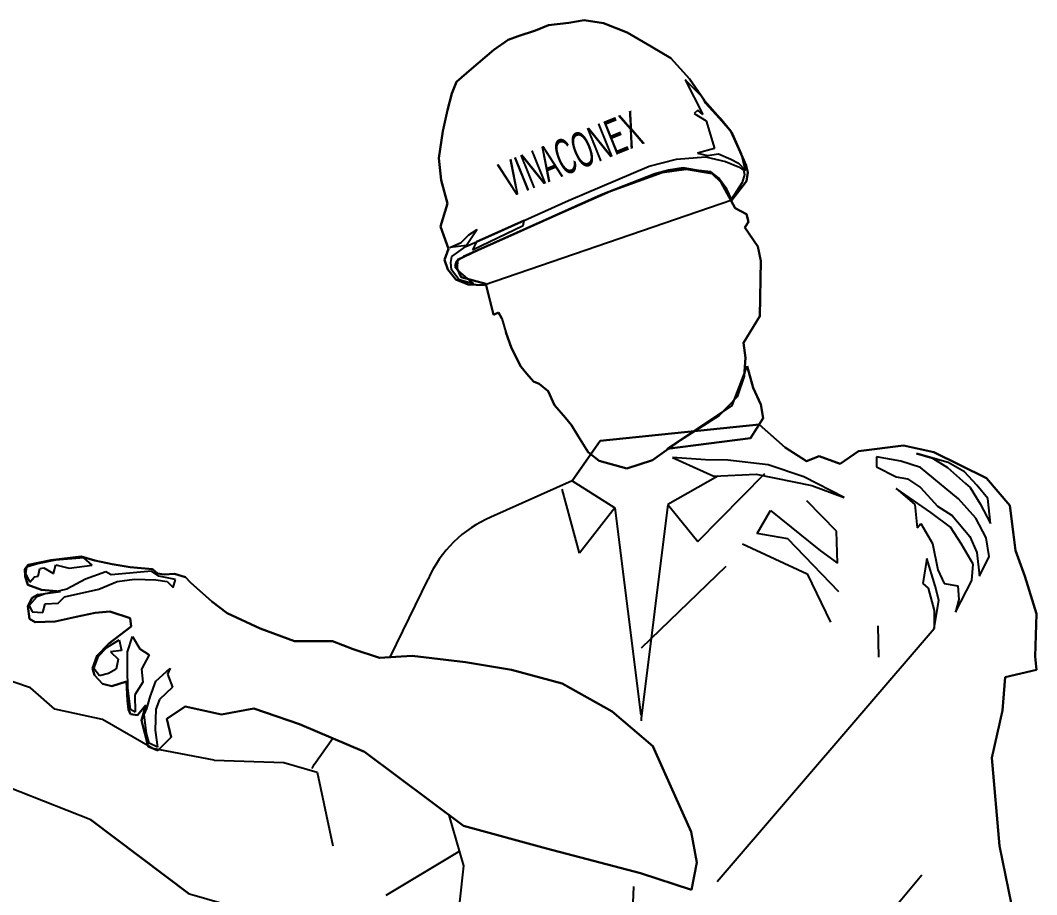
# Model space of a CAD drawing. Header units: millimetres. Extents: x -346728 to 1320345, y -537202 to -385966.
# Drawn here: x 831178 to 834687, y -495144 to -492125 of the extents above; entities that cross this region are included whole.
import ezdxf

# ---------------------------------------------------------------- set-up
doc = ezdxf.new("R2010")
doc.units = ezdxf.units.MM
doc.header["$LTSCALE"] = 100
doc.layers.add('manh', color=4, linetype='Continuous')
doc.styles.add('HAI', font='VHARIAL.TTF', dxfattribs={"width": 0.7, "height": 500})

msp = doc.modelspace()

# ---------------------------------------------------------------- linework, layer by layer
at = {"layer": 'manh', "color": 33}
for p, q in [((832956.9, -492160.1, -881.1), (833001.4, -492141.9, -881.1)), ((832956.9, -492160.1, -881.1), (833001.4, -492141.9, -881.1)), ((833001.4, -492141.9, -881.1), (832956.9, -492160.1, -881.1)), ((833001.4, -492141.9, -881.1), (833072.2, -492133.6, -881.1)), ((833001.4, -492141.9, -881.1), (833072.2, -492133.6, -881.1)), ((833072.2, -492133.6, -881.1), (833001.4, -492141.9, -881.1)), ((833072.2, -492133.6, -881.1), (833124.5, -492124.7, -881.1)), ((833072.2, -492133.6, -881.1), (833124.5, -492124.7, -881.1)), ((833124.5, -492124.7, -881.1), (833072.2, -492133.6, -881.1)), ((833124.5, -492124.7, -881.1), (833190.9, -492134.8, -881.1)), ((833124.5, -492124.7, -881.1), (833190.9, -492134.8, -881.1)), ((833190.9, -492134.8, -881.1), (833124.5, -492124.7, -881.1)), ((833190.9, -492134.8, -881.1), (833272.6, -492167.1, -881.1)), ((833190.9, -492134.8, -881.1), (833272.6, -492167.1, -881.1)), ((833272.6, -492167.1, -881.1), (833190.9, -492134.8, -881.1)), ((832862.1, -492191.8, -881.1), (832896.7, -492179.8, -881.1)), ((832862.1, -492191.8, -881.1), (832896.7, -492179.8, -881.1)), ((832896.7, -492179.8, -881.1), (832862.1, -492191.8, -881.1)), ((832896.7, -492179.8, -881.1), (832956.9, -492160.1, -881.1)), ((832896.7, -492179.8, -881.1), (832956.9, -492160.1, -881.1)), ((832956.9, -492160.1, -881.1), (832896.7, -492179.8, -881.1)), ((833272.6, -492167.1, -881.1), (833356, -492215, -881.1)), ((833272.6, -492167.1, -881.1), (833356, -492215, -881.1)), ((833356, -492215, -881.1), (833272.6, -492167.1, -881.1)), ((832812.4, -492226.8, -881.1), (832862.1, -492191.8, -881.1)), ((832812.4, -492226.8, -881.1), (832862.1, -492191.8, -881.1)), ((832862.1, -492191.8, -881.1), (832812.4, -492226.8, -881.1)), ((833356, -492215, -881.1), (833423.3, -492255.6, -881.1)), ((833356, -492215, -881.1), (833423.3, -492255.6, -881.1)), ((833423.3, -492255.6, -881.1), (833356, -492215, -881.1)), ((832736.3, -492292, -881.1), (832812.4, -492226.8, -881.1)), ((832736.3, -492292, -881.1), (832812.4, -492226.8, -881.1)), ((832812.4, -492226.8, -881.1), (832736.3, -492292, -881.1)), ((833423.3, -492255.6, -881.1), (833487.9, -492326.5, -881.1)), ((833423.3, -492255.6, -881.1), (833487.9, -492326.5, -881.1)), ((833487.9, -492326.5, -881.1), (833423.3, -492255.6, -881.1)), ((832684, -492337.3, -881.1), (832736.3, -492292, -881.1)), ((832684, -492337.3, -881.1), (832736.3, -492292, -881.1)), ((832736.3, -492292, -881.1), (832684, -492337.3, -881.1)), ((832667.5, -492377.4, -881.1), (832684, -492337.3, -881.1)), ((832667.5, -492377.4, -881.1), (832684, -492337.3, -881.1)), ((832684, -492337.3, -881.1), (832667.5, -492377.4, -881.1)), ((833472.9, -492329.6, -881.1), (833534, -492449.4, -881.1)), ((833532.8, -492389.9, -881.1), (833472.9, -492329.6, -881.1)), ((833487.9, -492326.5, -881.1), (833539.7, -492401.3, -881.1)), ((833487.9, -492326.5, -881.1), (833539.7, -492401.3, -881.1)), ((833539.7, -492401.3, -881.1), (833487.9, -492326.5, -881.1)), ((832653.3, -492434.7, -881.1), (832667.5, -492377.4, -881.1)), ((832653.3, -492434.7, -881.1), (832667.5, -492377.4, -881.1)), ((832667.5, -492377.4, -881.1), (832653.3, -492434.7, -881.1)), ((833543.8, -492410.4, -881.1), (833532.8, -492389.9, -881.1)), ((833539.7, -492401.3, -881.1), (833594.3, -492462.2, -881.1)), ((833539.7, -492401.3, -881.1), (833594.3, -492462.2, -881.1)), ((833594.3, -492462.2, -881.1), (833539.7, -492401.3, -881.1)), ((833591.4, -492463.6, -881.1), (833543.8, -492410.4, -881.1)), ((832637, -492507.5, -881.1), (832653.3, -492434.7, -881.1)), ((832637, -492507.5, -881.1), (832653.3, -492434.7, -881.1)), ((832653.3, -492434.7, -881.1), (832637, -492507.5, -881.1)), ((833516.8, -492435.3, -881.1), (833503.8, -492446.6, -881.1)), ((833503.8, -492446.6, -881.1), (833545.8, -492471.3, -881.1)), ((833534, -492449.4, -881.1), (833516.8, -492435.3, -881.1)), ((833594.3, -492462.2, -881.1), (833631, -492507.4, -881.1)), ((833594.3, -492462.2, -881.1), (833631, -492507.4, -881.1)), ((833631, -492507.4, -881.1), (833594.3, -492462.2, -881.1)), ((833545.8, -492471.3, -881.1), (833574.4, -492567.5, -881.1)), ((833636.7, -492515.9, -881.1), (833591.4, -492463.6, -881.1)), ((832622.7, -492601.1, -881.1), (832637, -492507.5, -881.1)), ((832622.7, -492601.1, -881.1), (832637, -492507.5, -881.1)), ((832637, -492507.5, -881.1), (832622.7, -492601.1, -881.1)), ((833631, -492507.4, -881.1), (833658.3, -492567.9, -881.1)), ((833631, -492507.4, -881.1), (833658.3, -492567.9, -881.1)), ((833658.3, -492567.9, -881.1), (833631, -492507.4, -881.1)), ((833668, -492585.4, -881.1), (833636.7, -492515.9, -881.1)), ((833574.4, -492567.5, -881.1), (833516, -492582.9, -881.1)), ((832631.4, -492677.1, -881.1), (832622.7, -492601.1, -881.1)), ((832631.4, -492677.1, -881.1), (832622.7, -492601.1, -881.1)), ((832622.7, -492601.1, -881.1), (832631.4, -492677.1, -881.1)), ((833443.8, -492604.4, -881.1), (833543.6, -492595.9, -881.1)), ((833516, -492582.9, -881.1), (833550.5, -492590.9, -881.1)), ((833543.6, -492595.9, -881.1), (833612.6, -492612.1, -881.1)), ((833550.5, -492590.9, -881.1), (833587.9, -492585.1, -881.1)), ((833587.9, -492585.1, -881.1), (833630.8, -492603.9, -881.1)), ((833658.3, -492567.9, -881.1), (833684.1, -492625.4, -881.1)), ((833658.3, -492567.9, -881.1), (833684.1, -492625.4, -881.1)), ((833684.1, -492625.4, -881.1), (833658.3, -492567.9, -881.1)), ((833681.2, -492643, -881.1), (833668, -492585.4, -881.1)), ((833070, -492747.1, -881.1), (833349.3, -492628.7, -881.1)), ((833349.3, -492628.7, -881.1), (833443.8, -492604.4, -881.1)), ((833466.3, -492634.2, -881.1), (833415.6, -492642.5, -881.1)), ((833519.4, -492643.1, -881.1), (833466.3, -492634.2, -881.1)), ((833612.6, -492612.1, -881.1), (833657.2, -492630.2, -881.1)), ((833630.8, -492603.9, -881.1), (833657, -492617.6, -881.1)), ((833657, -492617.6, -881.1), (833681.2, -492643, -881.1)), ((833657.2, -492630.2, -881.1), (833675.2, -492642.1, -881.1)), ((833684.1, -492625.4, -881.1), (833689.8, -492650.1, -881.1)), ((833684.1, -492625.4, -881.1), (833689.8, -492650.1, -881.1)), ((833689.8, -492650.1, -881.1), (833684.1, -492625.4, -881.1)), ((833368.3, -492654.7, -881.1), (833182.9, -492727.2, -881.1)), ((833393.7, -492650.6, -881.1), (833215.3, -492714.5, -881.1)), ((833393.7, -492650.6, -881.1), (833215.3, -492714.5, -881.1)), ((833215.3, -492714.5, -881.1), (833393.7, -492650.6, -881.1)), ((833415.6, -492642.5, -881.1), (833368.3, -492654.7, -881.1)), ((833477.3, -492638.4, -881.1), (833393.7, -492650.6, -881.1)), ((833477.3, -492638.4, -881.1), (833393.7, -492650.6, -881.1)), ((833393.7, -492650.6, -881.1), (833477.3, -492638.4, -881.1)), ((833565.8, -492653.2, -881.1), (833477.3, -492638.4, -881.1)), ((833565.8, -492653.2, -881.1), (833477.3, -492638.4, -881.1)), ((833477.3, -492638.4, -881.1), (833565.8, -492653.2, -881.1)), ((833561.5, -492647.8, -881.1), (833519.4, -492643.1, -881.1)), ((833588.8, -492668.2, -881.1), (833561.5, -492647.8, -881.1)), ((833597.9, -492684.1, -881.1), (833565.8, -492653.2, -881.1)), ((833597.9, -492684.1, -881.1), (833565.8, -492653.2, -881.1)), ((833565.8, -492653.2, -881.1), (833597.9, -492684.1, -881.1)), ((833617.6, -492707.9, -881.1), (833588.8, -492668.2, -881.1)), ((833678.4, -492657, -881.1), (833670.5, -492684.2, -881.1)), ((833675.2, -492642.1, -881.1), (833678.4, -492657, -881.1)), ((833689.8, -492650.1, -881.1), (833684.9, -492679.6, -881.1)), ((833689.8, -492650.1, -881.1), (833684.9, -492679.6, -881.1)), ((833684.9, -492679.6, -881.1), (833689.8, -492650.1, -881.1)), ((832652.7, -492756.6, -881.1), (832631.4, -492677.1, -881.1)), ((832652.7, -492756.6, -881.1), (832631.4, -492677.1, -881.1)), ((832631.4, -492677.1, -881.1), (832652.7, -492756.6, -881.1)), ((833645.3, -492773.7, -881.1), (833597.9, -492684.1, -881.1)), ((833645.3, -492773.7, -881.1), (833597.9, -492684.1, -881.1)), ((833597.9, -492684.1, -881.1), (833645.3, -492773.7, -881.1)), ((833633.3, -492742.7, -881.1), (833617.6, -492707.9, -881.1)), ((833670.5, -492684.2, -881.1), (833633.3, -492742.7, -881.1)), ((833684.9, -492679.6, -881.1), (833634.7, -492745.8, -881.1)), ((833684.9, -492679.6, -881.1), (833634.7, -492745.8, -881.1)), ((833634.7, -492745.8, -881.1), (833684.9, -492679.6, -881.1)), ((833182.9, -492727.2, -881.1), (832777.8, -492909.4, -881.1)), ((833215.3, -492714.5, -881.1), (833040.8, -492791.2, -881.1)), ((833215.3, -492714.5, -881.1), (833040.8, -492791.2, -881.1)), ((833040.8, -492791.2, -881.1), (833215.3, -492714.5, -881.1)), ((832628.7, -492836.5, -881.1), (832652.7, -492756.6, -881.1)), ((832628.7, -492836.5, -881.1), (832652.7, -492756.6, -881.1)), ((832652.7, -492756.6, -881.1), (832628.7, -492836.5, -881.1)), ((833634.7, -492745.8, -881.1), (832779.8, -493039.3, -881.1)), ((832802.5, -492867.4, -881.1), (833070, -492747.1, -881.1)), ((833685.3, -492793.9, -881.1), (833645.3, -492773.7, -881.1)), ((833685.3, -492793.9, -881.1), (833645.3, -492773.7, -881.1)), ((833645.3, -492773.7, -881.1), (833685.3, -492793.9, -881.1)), ((833040.8, -492791.2, -881.1), (832860.9, -492872.1, -881.1)), ((833040.8, -492791.2, -881.1), (832860.9, -492872.1, -881.1)), ((832860.9, -492872.1, -881.1), (833040.8, -492791.2, -881.1)), ((833691.7, -492820.1, -881.1), (833685.3, -492793.9, -881.1)), ((833691.7, -492820.1, -881.1), (833685.3, -492793.9, -881.1)), ((833685.3, -492793.9, -881.1), (833691.7, -492820.1, -881.1)), ((832655.9, -492913.3, -881.1), (832628.7, -492836.5, -881.1)), ((832655.9, -492913.3, -881.1), (832628.7, -492836.5, -881.1)), ((832628.7, -492836.5, -881.1), (832655.9, -492913.3, -881.1)), ((832755.1, -492846.9, -881.1), (832718, -492901.8, -881.1)), ((832726.9, -492865, -881.1), (832755.1, -492846.9, -881.1)), ((832739.6, -492917.5, -881.1), (832914.4, -492833.4, -881.1)), ((832917.4, -492815.8, -881.1), (832752.6, -492889.9, -881.1)), ((832914.4, -492833.4, -881.1), (832917.4, -492815.8, -881.1)), ((833679, -492840.3, -881.1), (833691.7, -492820.1, -881.1)), ((833679, -492840.3, -881.1), (833691.7, -492820.1, -881.1)), ((833691.7, -492820.1, -881.1), (833679, -492840.3, -881.1)), ((833724.6, -492905.3, -881.1), (833679, -492840.3, -881.1)), ((833724.6, -492905.3, -881.1), (833679, -492840.3, -881.1)), ((833679, -492840.3, -881.1), (833724.6, -492905.3, -881.1)), ((832700.6, -492891.4, -881.1), (832726.9, -492865, -881.1)), ((832716.3, -492906.2, -881.1), (832802.5, -492867.4, -881.1)), ((832860.9, -492872.1, -881.1), (832758.1, -492918.3, -881.1)), ((832860.9, -492872.1, -881.1), (832758.1, -492918.3, -881.1)), ((832758.1, -492918.3, -881.1), (832860.9, -492872.1, -881.1)), ((832642.4, -492952.1, -881.1), (832655.9, -492913.3, -881.1)), ((832642.4, -492952.1, -881.1), (832655.9, -492913.3, -881.1)), ((832655.9, -492913.3, -881.1), (832642.4, -492952.1, -881.1)), ((832661.3, -492909.1, -881.1), (832700.6, -492891.4, -881.1)), ((832718, -492901.8, -881.1), (832661.3, -492909.1, -881.1)), ((832668.1, -492940.5, -881.1), (832716.3, -492906.2, -881.1)), ((832758.1, -492918.3, -881.1), (832687.7, -492951.7, -881.1)), ((832758.1, -492918.3, -881.1), (832687.7, -492951.7, -881.1)), ((832687.7, -492951.7, -881.1), (832758.1, -492918.3, -881.1)), ((832777.8, -492909.4, -881.1), (832708.2, -492940.7, -881.1)), ((832752.6, -492889.9, -881.1), (832739.6, -492917.5, -881.1)), ((833734.4, -492955.3, -881.1), (833724.6, -492905.3, -881.1)), ((833734.4, -492955.3, -881.1), (833724.6, -492905.3, -881.1)), ((833724.6, -492905.3, -881.1), (833734.4, -492955.3, -881.1)), ((832653.7, -492985.2, -881.1), (832642.4, -492952.1, -881.1)), ((832653.7, -492985.2, -881.1), (832642.4, -492952.1, -881.1)), ((832642.4, -492952.1, -881.1), (832653.7, -492985.2, -881.1)), ((832664.4, -492960.4, -881.1), (832668.1, -492940.5, -881.1)), ((832708.2, -492940.7, -881.1), (832683.1, -492957.5, -881.1)), ((832687.7, -492951.7, -881.1), (832686.5, -492981.4, -881.1)), ((832687.7, -492951.7, -881.1), (832686.5, -492981.4, -881.1)), ((832686.5, -492981.4, -881.1), (832687.7, -492951.7, -881.1)), ((832682, -493019.8, -881.1), (832653.7, -492985.2, -881.1)), ((832682, -493019.8, -881.1), (832653.7, -492985.2, -881.1)), ((832653.7, -492985.2, -881.1), (832682, -493019.8, -881.1)), ((832667, -492986.5, -881.1), (832664.4, -492960.4, -881.1)), ((832693.1, -493020.2, -881.1), (832667, -492986.5, -881.1)), ((832683.1, -492957.5, -881.1), (832677.9, -492974.3, -881.1)), ((832677.9, -492974.3, -881.1), (832690.6, -492990.4, -881.1)), ((832686.5, -492981.4, -881.1), (832700.1, -493011.6, -881.1)), ((832686.5, -492981.4, -881.1), (832700.1, -493011.6, -881.1)), ((832700.1, -493011.6, -881.1), (832686.5, -492981.4, -881.1)), ((833731, -493145.9, -881.1), (833734.4, -492955.3, -881.1)), ((833731, -493145.9, -881.1), (833734.4, -492955.3, -881.1)), ((833734.4, -492955.3, -881.1), (833731, -493145.9, -881.1)), ((832724.3, -493037.1, -881.1), (832682, -493019.8, -881.1)), ((832724.3, -493037.1, -881.1), (832682, -493019.8, -881.1)), ((832682, -493019.8, -881.1), (832724.3, -493037.1, -881.1)), ((832690.6, -492990.4, -881.1), (832742.9, -493034.1, -881.1)), ((832742.9, -493034.1, -881.1), (832693.1, -493020.2, -881.1)), ((832700.1, -493011.6, -881.1), (832785.2, -493035.1, -881.1)), ((832700.1, -493011.6, -881.1), (832785.2, -493035.1, -881.1)), ((832785.2, -493035.1, -881.1), (832700.1, -493011.6, -881.1)), ((832779.8, -493039.3, -881.1), (832724.3, -493037.1, -881.1)), ((832779.8, -493039.3, -881.1), (832724.3, -493037.1, -881.1)), ((832724.3, -493037.1, -881.1), (832779.8, -493039.3, -881.1)), ((832785.2, -493035.1, -881.1), (832811.3, -493141.5, -881.1)), ((832785.2, -493035.1, -881.1), (832811.3, -493141.5, -881.1)), ((832811.3, -493141.5, -881.1), (832785.2, -493035.1, -881.1)), ((832811.3, -493141.5, -881.1), (832829.4, -493133.3, -881.1)), ((832811.3, -493141.5, -881.1), (832829.4, -493133.3, -881.1)), ((832829.4, -493133.3, -881.1), (832811.3, -493141.5, -881.1)), ((832829.4, -493133.3, -881.1), (832840.4, -493153.8, -881.1)), ((832829.4, -493133.3, -881.1), (832840.4, -493153.8, -881.1)), ((832840.4, -493153.8, -881.1), (832829.4, -493133.3, -881.1)), ((832840.4, -493153.8, -881.1), (832854.8, -493201.9, -881.1)), ((833674.5, -493238.5, -881.1), (833731, -493145.9, -881.1)), ((833674.5, -493238.5, -881.1), (833731, -493145.9, -881.1)), ((833731, -493145.9, -881.1), (833674.5, -493238.5, -881.1)), ((832854.8, -493201.9, -881.1), (832874, -493256.9, -881.1)), ((832854.8, -493201.9, -881.1), (832874, -493256.9, -881.1)), ((832874, -493256.9, -881.1), (832854.8, -493201.9, -881.1)), ((832874, -493256.9, -881.1), (832906.3, -493320.5, -881.1)), ((832874, -493256.9, -881.1), (832906.3, -493320.5, -881.1)), ((832906.3, -493320.5, -881.1), (832874, -493256.9, -881.1)), ((833681.3, -493290, -881.1), (833674.5, -493238.5, -881.1)), ((833681.3, -493290, -881.1), (833674.5, -493238.5, -881.1)), ((833674.5, -493238.5, -881.1), (833681.3, -493290, -881.1)), ((833677.2, -493353.6, -881.1), (833681.3, -493290, -881.1)), ((833677.2, -493353.6, -881.1), (833681.3, -493290, -881.1)), ((833681.3, -493290, -881.1), (833677.2, -493353.6, -881.1)), ((832906.3, -493320.5, -881.1), (832926.7, -493345.8, -881.1)), ((832906.3, -493320.5, -881.1), (832926.7, -493345.8, -881.1)), ((832926.7, -493345.8, -881.1), (832906.3, -493320.5, -881.1)), ((833635.2, -493454.2, -881.1), (833686.8, -493318.4, -881.1)), ((833686.8, -493318.4, -881.1), (833708.2, -493394.2, -881.1)), ((833686.8, -493318.4, -881.1), (833708.2, -493394.2, -881.1)), ((833708.2, -493394.2, -881.1), (833686.8, -493318.4, -881.1)), ((832926.7, -493345.8, -881.1), (832949.4, -493371.9, -881.1)), ((832926.7, -493345.8, -881.1), (832949.4, -493371.9, -881.1)), ((832949.4, -493371.9, -881.1), (832926.7, -493345.8, -881.1)), ((832949.4, -493371.9, -881.1), (832969.1, -493379.5, -881.1)), ((832949.4, -493371.9, -881.1), (832969.1, -493379.5, -881.1)), ((832969.1, -493379.5, -881.1), (832949.4, -493371.9, -881.1)), ((833652.8, -493424.6, -881.1), (833677.2, -493353.6, -881.1)), ((833652.8, -493424.6, -881.1), (833677.2, -493353.6, -881.1)), ((833677.2, -493353.6, -881.1), (833652.8, -493424.6, -881.1)), ((832969.1, -493379.5, -881.1), (833000.7, -493405.2, -881.1)), ((832969.1, -493379.5, -881.1), (833000.7, -493405.2, -881.1)), ((833000.7, -493405.2, -881.1), (832969.1, -493379.5, -881.1)), ((833000.7, -493405.2, -881.1), (833022.5, -493453.6, -881.1)), ((833000.7, -493405.2, -881.1), (833022.5, -493453.6, -881.1)), ((833022.5, -493453.6, -881.1), (833000.7, -493405.2, -881.1)), ((833708.2, -493394.2, -881.1), (833734.1, -493451.6, -881.1)), ((833708.2, -493394.2, -881.1), (833734.1, -493451.6, -881.1)), ((833734.1, -493451.6, -881.1), (833708.2, -493394.2, -881.1)), ((833590.8, -493488.8, -881.1), (833652.8, -493424.6, -881.1)), ((833590.8, -493488.8, -881.1), (833652.8, -493424.6, -881.1)), ((833652.8, -493424.6, -881.1), (833590.8, -493488.8, -881.1)), ((833022.5, -493453.6, -881.1), (833060.1, -493496.7, -881.1)), ((833022.5, -493453.6, -881.1), (833060.1, -493496.7, -881.1)), ((833060.1, -493496.7, -881.1), (833022.5, -493453.6, -881.1)), ((833411.7, -493603.9, -881.1), (833635.2, -493454.2, -881.1)), ((833411.7, -493603.9, -881.1), (833635.2, -493454.2, -881.1)), ((833635.2, -493454.2, -881.1), (833411.7, -493603.9, -881.1)), ((833734.1, -493451.6, -881.1), (833742.5, -493498.7, -881.1)), ((833734.1, -493451.6, -881.1), (833742.5, -493498.7, -881.1)), ((833742.5, -493498.7, -881.1), (833734.1, -493451.6, -881.1)), ((833060.1, -493496.7, -881.1), (833080.5, -493522, -881.1)), ((833060.1, -493496.7, -881.1), (833080.5, -493522, -881.1)), ((833080.5, -493522, -881.1), (833060.1, -493496.7, -881.1)), ((833456.8, -493574.6, -881.1), (833590.8, -493488.8, -881.1)), ((833456.8, -493574.6, -881.1), (833590.8, -493488.8, -881.1)), ((833590.8, -493488.8, -881.1), (833456.8, -493574.6, -881.1)), ((833742.5, -493498.7, -881.1), (833698.9, -493567.4, -881.1)), ((833742.5, -493498.7, -881.1), (833698.9, -493567.4, -881.1)), ((833698.9, -493567.4, -881.1), (833742.5, -493498.7, -881.1)), ((833080.5, -493522, -881.1), (833103.4, -493560.8, -881.1)), ((833080.5, -493522, -881.1), (833103.4, -493560.8, -881.1)), ((833103.4, -493560.8, -881.1), (833080.5, -493522, -881.1)), ((833179.7, -493577, -881.1), (833728.8, -493520.1, -881.1)), ((833728.8, -493520.1, -881.1), (833179.7, -493577, -881.1)), ((833179.7, -493577, -881.1), (833728.8, -493520.1, -881.1)), ((833728.8, -493520.1, -881.1), (833818.9, -493599.1, -881.1)), ((833818.9, -493599.1, -881.1), (833728.8, -493520.1, -881.1)), ((833728.8, -493520.1, -881.1), (833818.9, -493599.1, -881.1)), ((833083.3, -493714.4, -881.1), (833179.7, -493577, -881.1)), ((833179.7, -493577, -881.1), (833083.3, -493714.4, -881.1)), ((833083.3, -493714.4, -881.1), (833179.7, -493577, -881.1)), ((833103.4, -493560.8, -881.1), (833139, -493615.7, -881.1)), ((833103.4, -493560.8, -881.1), (833139, -493615.7, -881.1)), ((833139, -493615.7, -881.1), (833103.4, -493560.8, -881.1)), ((833360.4, -493643.3, -881.1), (833456.8, -493574.6, -881.1)), ((833360.4, -493643.3, -881.1), (833456.8, -493574.6, -881.1)), ((833456.8, -493574.6, -881.1), (833360.4, -493643.3, -881.1)), ((833698.9, -493567.4, -881.1), (833411.7, -493603.9, -881.1)), ((833698.9, -493567.4, -881.1), (833411.7, -493603.9, -881.1)), ((833411.7, -493603.9, -881.1), (833698.9, -493567.4, -881.1)), ((833139, -493615.7, -881.1), (833176.3, -493646.1, -881.1)), ((833139, -493615.7, -881.1), (833176.3, -493646.1, -881.1)), ((833176.3, -493646.1, -881.1), (833139, -493615.7, -881.1)), ((833818.9, -493599.1, -881.1), (833891.7, -493646.8, -881.1)), ((833891.7, -493646.8, -881.1), (833818.9, -493599.1, -881.1)), ((833818.9, -493599.1, -881.1), (833891.7, -493646.8, -881.1)), ((834008, -493655.7, -881.1), (834071.2, -493612.7, -881.1)), ((834071.2, -493612.7, -881.1), (834008, -493655.7, -881.1)), ((834008, -493655.7, -881.1), (834071.2, -493612.7, -881.1)), ((834071.2, -493612.7, -881.1), (834227.4, -493593.2, -881.1)), ((834227.4, -493593.2, -881.1), (834071.2, -493612.7, -881.1)), ((834071.2, -493612.7, -881.1), (834227.4, -493593.2, -881.1)), ((834227.4, -493593.2, -881.1), (834332, -493615.2, -881.1)), ((834332, -493615.2, -881.1), (834227.4, -493593.2, -881.1)), ((834227.4, -493593.2, -881.1), (834332, -493615.2, -881.1)), ((834332, -493615.2, -881.1), (834513.7, -493706.1, -881.1)), ((834513.7, -493706.1, -881.1), (834332, -493615.2, -881.1)), ((834332, -493615.2, -881.1), (834513.7, -493706.1, -881.1)), ((833176.3, -493646.1, -881.1), (833271.7, -493672.3, -881.1)), ((833176.3, -493646.1, -881.1), (833271.7, -493672.3, -881.1)), ((833271.7, -493672.3, -881.1), (833176.3, -493646.1, -881.1)), ((833271.7, -493672.3, -881.1), (833360.4, -493643.3, -881.1)), ((833271.7, -493672.3, -881.1), (833360.4, -493643.3, -881.1)), ((833360.4, -493643.3, -881.1), (833271.7, -493672.3, -881.1)), ((833429.1, -493634.4, -881.1), (833572.4, -493698.4, -881.1)), ((833543.6, -493641.9, -881.1), (833429.1, -493634.4, -881.1)), ((833620.7, -493643.9, -881.1), (833543.6, -493641.9, -881.1)), ((833759.7, -493660, -881.1), (833620.7, -493643.9, -881.1)), ((833891.7, -493646.8, -881.1), (833936.3, -493629.6, -881.1)), ((833936.3, -493629.6, -881.1), (833891.7, -493646.8, -881.1)), ((833891.7, -493646.8, -881.1), (833936.3, -493629.6, -881.1)), ((833936.3, -493629.6, -881.1), (834008, -493655.7, -881.1)), ((834008, -493655.7, -881.1), (833936.3, -493629.6, -881.1)), ((833936.3, -493629.6, -881.1), (834008, -493655.7, -881.1)), ((834134.1, -493632.4, -881.1), (834133.4, -493665.9, -881.1)), ((834217.4, -493646.6, -881.1), (834134.1, -493632.4, -881.1)), ((834286, -493668.3, -881.1), (834217.4, -493646.6, -881.1)), ((834272.3, -493620.6, -881.1), (834326.7, -493636.6, -881.1)), ((834381.4, -493651, -881.1), (834272.3, -493620.6, -881.1)), ((834326.7, -493636.6, -881.1), (834378.3, -493668.9, -881.1)), ((834438, -493684.2, -881.1), (834381.4, -493651, -881.1)), ((833516.7, -493924.5, -881.1), (833748, -493689.3, -881.1)), ((833883.4, -493701.3, -881.1), (833759.7, -493660, -881.1)), ((834133.4, -493665.9, -881.1), (834201.4, -493701, -881.1)), ((834331.7, -493706.4, -881.1), (834286, -493668.3, -881.1)), ((834378.3, -493668.9, -881.1), (834441.4, -493723.4, -881.1)), ((834480.6, -493730.1, -881.1), (834438, -493684.2, -881.1)), ((833083.3, -493714.4, -881.1), (832803, -493839.8, -881.1)), ((833083.3, -493714.4, -881.1), (833230.6, -493808.2, -881.1)), ((833586.2, -493698.7, -881.1), (833413.8, -493796.2, -881.1)), ((833572.4, -493698.4, -881.1), (833718.6, -493691.8, -881.1)), ((833718.6, -493691.8, -881.1), (833910.6, -493731.3, -881.1)), ((834022.6, -493772.4, -881.1), (833883.4, -493701.3, -881.1)), ((834201.4, -493701, -881.1), (834240.6, -493707.7, -881.1)), ((834240.6, -493707.7, -881.1), (834286, -493737.3, -881.1)), ((834417.2, -493776.5, -881.1), (834331.7, -493706.4, -881.1)), ((834441.4, -493723.4, -881.1), (834457.4, -493737.9, -881.1)), ((834513.7, -493706.1, -881.1), (834593.9, -493799.6, -881.1)), ((834593.9, -493799.6, -881.1), (834513.7, -493706.1, -881.1)), ((834513.7, -493706.1, -881.1), (834593.9, -493799.6, -881.1)), ((833109, -493964.6, -881.1), (833048.9, -493744.1, -881.1)), ((833910.6, -493731.3, -881.1), (834022.6, -493772.4, -881.1)), ((834201.3, -493741.3, -881.1), (834265.9, -493796.1, -881.1)), ((834321.7, -493824.1, -881.1), (834201.3, -493741.3, -881.1)), ((834286, -493737.3, -881.1), (834343.9, -493802.6, -881.1)), ((834457.4, -493737.9, -881.1), (834491.5, -493794.1, -881.1)), ((834518.3, -493775.2, -881.1), (834480.6, -493730.1, -881.1)), ((833996, -493889.1, -881.1), (833893.6, -493784.2, -881.1)), ((834476.4, -493843.7, -881.1), (834417.2, -493776.5, -881.1)), ((834491.5, -493794.1, -881.1), (834527, -493862.4, -881.1)), ((834527, -493862.4, -881.1), (834518.3, -493775.2, -881.1)), ((833230.6, -493808.2, -881.1), (833109, -493964.6, -881.1)), ((833230.6, -493808.2, -881.1), (833320.1, -494524.4, -881.1)), ((833413.8, -493796.2, -881.1), (833321.5, -494535.1, -881.1)), ((833413.8, -493796.2, -881.1), (833516.7, -493924.5, -881.1)), ((833721.3, -493896.9, -881.1), (833767.7, -493817.4, -881.1)), ((833767.7, -493817.4, -881.1), (833940.8, -493956.2, -881.1)), ((834265.9, -493796.1, -881.1), (834274.1, -493876.5, -881.1)), ((834388.8, -493874.2, -881.1), (834321.7, -493824.1, -881.1)), ((834343.9, -493802.6, -881.1), (834395.5, -493834.9, -881.1)), ((834593.9, -493799.6, -881.1), (834606.4, -493899.9, -881.1)), ((834606.4, -493899.9, -881.1), (834593.9, -493799.6, -881.1)), ((834593.9, -493799.6, -881.1), (834606.4, -493899.9, -881.1)), ((834274.1, -493876.5, -881.1), (834286.7, -493861.8, -881.1)), ((834286.7, -493861.8, -881.1), (834327, -493930.9, -881.1)), ((834395.5, -493834.9, -881.1), (834455.4, -493907.4, -881.1)), ((834511.8, -493911.9, -881.1), (834476.4, -493843.7, -881.1)), ((833827.6, -493915, -881.1), (833721.3, -493896.9, -881.1)), ((833999.1, -493998.9, -881.1), (833996, -493889.1, -881.1)), ((834427.5, -493932.9, -881.1), (834388.8, -493874.2, -881.1)), ((834606.4, -493899.9, -881.1), (834613.4, -493955.8, -881.1)), ((834613.4, -493955.8, -881.1), (834606.4, -493899.9, -881.1)), ((834606.4, -493899.9, -881.1), (834613.4, -493955.8, -881.1)), ((833671.6, -493932.2, -881.1), (833894.5, -494035.7, -881.1)), ((834004.1, -494098.1, -881.1), (833827.6, -493915, -881.1)), ((834327, -493930.9, -881.1), (834345.2, -494021.5, -881.1)), ((834467.9, -494002, -881.1), (834427.5, -493932.9, -881.1)), ((834455.4, -493907.4, -881.1), (834479.7, -493962, -881.1)), ((834522.7, -493976, -881.1), (834511.8, -493911.9, -881.1)), ((833940.8, -493956.2, -881.1), (833999.1, -493998.9, -881.1)), ((834479.7, -493962, -881.1), (834489.3, -494044.3, -881.1)), ((834613.4, -493955.8, -881.1), (834646.2, -494043.6, -881.1)), ((834646.2, -494043.6, -881.1), (834613.4, -493955.8, -881.1)), ((834613.4, -493955.8, -881.1), (834646.2, -494043.6, -881.1)), ((831193.8, -494020, -881.1), (831205.3, -494005.2, -881.1)), ((831205.3, -494005.2, -881.1), (831193.8, -494020, -881.1)), ((831193.8, -494020, -881.1), (831205.3, -494005.2, -881.1)), ((831238.1, -494001.1, -881.1), (831199.5, -494012.6, -881.1)), ((831205.3, -494005.2, -881.1), (831283.4, -493988.7, -881.1)), ((831283.4, -493988.7, -881.1), (831205.3, -494005.2, -881.1)), ((831205.3, -494005.2, -881.1), (831283.4, -493988.7, -881.1)), ((831300, -493988.3, -881.1), (831238.1, -494001.1, -881.1)), ((831283.4, -493988.7, -881.1), (831388.6, -493975.6, -881.1)), ((831388.6, -493975.6, -881.1), (831283.4, -493988.7, -881.1)), ((831283.4, -493988.7, -881.1), (831388.6, -493975.6, -881.1)), ((831292.5, -494034.4, -881.1), (831300.4, -494005, -881.1)), ((831397.7, -493981.1, -881.1), (831300, -493988.3, -881.1)), ((831300.4, -494005, -881.1), (831346.9, -494015.9, -881.1)), ((831346.9, -494015.9, -881.1), (831425.8, -494006, -881.1)), ((831388.6, -493975.6, -881.1), (831435.5, -493989.8, -881.1)), ((831435.5, -493989.8, -881.1), (831388.6, -493975.6, -881.1)), ((831388.6, -493975.6, -881.1), (831435.5, -493989.8, -881.1)), ((831425.8, -494006, -881.1), (831397.7, -493981.1, -881.1)), ((831435.5, -493989.8, -881.1), (831495.5, -494002.3, -881.1)), ((831495.5, -494002.3, -881.1), (831435.5, -493989.8, -881.1)), ((831435.5, -493989.8, -881.1), (831495.5, -494002.3, -881.1)), ((831495.5, -494002.3, -881.1), (831557, -494013, -881.1)), ((831557, -494013, -881.1), (831495.5, -494002.3, -881.1)), ((831495.5, -494002.3, -881.1), (831557, -494013, -881.1)), ((834308, -493983.2, -881.1), (834293.2, -494069.8, -881.1)), ((834335.7, -494077, -881.1), (834308, -493983.2, -881.1)), ((834463.3, -494058.4, -881.1), (834467.9, -494002, -881.1)), ((834489.3, -494044.3, -881.1), (834522.7, -493976, -881.1)), ((831195.2, -494044.8, -881.1), (831193.8, -494020, -881.1)), ((831193.8, -494020, -881.1), (831195.2, -494044.8, -881.1)), ((831195.2, -494044.8, -881.1), (831193.8, -494020, -881.1)), ((831199.5, -494012.6, -881.1), (831195.8, -494036.4, -881.1)), ((831195.8, -494036.4, -881.1), (831211, -494064.6, -881.1)), ((831240.2, -494044.3, -881.1), (831245.1, -494016.9, -881.1)), ((831245.1, -494016.9, -881.1), (831259.9, -494015, -881.1)), ((831259.9, -494015, -881.1), (831292.5, -494034.4, -881.1)), ((831473.7, -494028.4, -881.1), (831403.4, -494053.9, -881.1)), ((831491.8, -494039.5, -881.1), (831473.7, -494028.4, -881.1)), ((831630.6, -494027.2, -881.1), (831491.8, -494039.5, -881.1)), ((831557, -494013, -881.1), (831634.7, -494020, -881.1)), ((831634.7, -494020, -881.1), (831557, -494013, -881.1)), ((831557, -494013, -881.1), (831634.7, -494020, -881.1)), ((831656.1, -494044, -881.1), (831630.6, -494027.2, -881.1)), ((831634.7, -494020, -881.1), (831651.6, -494034.6, -881.1)), ((831651.6, -494034.6, -881.1), (831634.7, -494020, -881.1)), ((831634.7, -494020, -881.1), (831651.6, -494034.6, -881.1)), ((831651.6, -494034.6, -881.1), (831675.4, -494038.3, -881.1)), ((831675.4, -494038.3, -881.1), (831651.6, -494034.6, -881.1)), ((831651.6, -494034.6, -881.1), (831675.4, -494038.3, -881.1)), ((831675.4, -494038.3, -881.1), (831710.2, -494035.6, -881.1)), ((831710.2, -494035.6, -881.1), (831675.4, -494038.3, -881.1)), ((831675.4, -494038.3, -881.1), (831710.2, -494035.6, -881.1)), ((831710.2, -494035.6, -881.1), (831748.4, -494047.6, -881.1)), ((831748.4, -494047.6, -881.1), (831710.2, -494035.6, -881.1)), ((831710.2, -494035.6, -881.1), (831748.4, -494047.6, -881.1)), ((833322.5, -494291.8, -881.1), (833614.6, -494009.9, -881.1)), ((833894.5, -494035.7, -881.1), (833975.4, -494202.5, -881.1)), ((834345.2, -494021.5, -881.1), (834367.4, -494068.9, -881.1)), ((831203.8, -494073.9, -881.1), (831195.2, -494044.8, -881.1)), ((831195.2, -494044.8, -881.1), (831203.8, -494073.9, -881.1)), ((831203.8, -494073.9, -881.1), (831195.2, -494044.8, -881.1)), ((831251.1, -494091.3, -881.1), (831203.8, -494073.9, -881.1)), ((831203.8, -494073.9, -881.1), (831251.1, -494091.3, -881.1)), ((831251.1, -494091.3, -881.1), (831203.8, -494073.9, -881.1)), ((831211, -494064.6, -881.1), (831227, -494045.9, -881.1)), ((831227, -494045.9, -881.1), (831240.2, -494044.3, -881.1)), ((831403.4, -494053.9, -881.1), (831339.3, -494088.7, -881.1)), ((831449.5, -494088.3, -881.1), (831513, -494061.9, -881.1)), ((831513, -494061.9, -881.1), (831572.2, -494054.5, -881.1)), ((831572.2, -494054.5, -881.1), (831646, -494057, -881.1)), ((831646, -494057, -881.1), (831685.1, -494062.2, -881.1)), ((831714.3, -494055.2, -881.1), (831656.1, -494044, -881.1)), ((831685.1, -494062.2, -881.1), (831706.1, -494082.9, -881.1)), ((831706.1, -494082.9, -881.1), (831714.3, -494055.2, -881.1)), ((831748.4, -494047.6, -881.1), (831765.7, -494065.5, -881.1)), ((831765.7, -494065.5, -881.1), (831748.4, -494047.6, -881.1)), ((831748.4, -494047.6, -881.1), (831765.7, -494065.5, -881.1)), ((831765.7, -494065.5, -881.1), (831839.1, -494131.4, -881.1)), ((831839.1, -494131.4, -881.1), (831765.7, -494065.5, -881.1)), ((831765.7, -494065.5, -881.1), (831839.1, -494131.4, -881.1)), ((832454.4, -494324, -881.1), (832586.4, -494054, -881.1)), ((834293.2, -494069.8, -881.1), (834312.6, -494084.8, -881.1)), ((834367.4, -494068.9, -881.1), (834414.8, -494077, -881.1)), ((834406, -494168, -881.1), (834463.3, -494058.4, -881.1)), ((834646.2, -494043.6, -881.1), (834685.8, -494174, -881.1)), ((834685.8, -494174, -881.1), (834646.2, -494043.6, -881.1)), ((834646.2, -494043.6, -881.1), (834685.8, -494174, -881.1)), ((831219.4, -494118.6, -881.1), (831239.8, -494107.8, -881.1)), ((831239.8, -494107.8, -881.1), (831219.4, -494118.6, -881.1)), ((831219.4, -494118.6, -881.1), (831239.8, -494107.8, -881.1)), ((831264.5, -494104.7, -881.1), (831235.7, -494115, -881.1)), ((831239.8, -494107.8, -881.1), (831316.9, -494096.5, -881.1)), ((831316.9, -494096.5, -881.1), (831251.1, -494091.3, -881.1)), ((831251.1, -494091.3, -881.1), (831316.9, -494096.5, -881.1)), ((831316.9, -494096.5, -881.1), (831251.1, -494091.3, -881.1)), ((831315, -494095, -881.1), (831264.5, -494104.7, -881.1)), ((831339.3, -494088.7, -881.1), (831315, -494095, -881.1)), ((831330.8, -494114.8, -881.1), (831449.5, -494088.3, -881.1)), ((834312.6, -494084.8, -881.1), (834333, -494162.3, -881.1)), ((834349.2, -494126.3, -881.1), (834335.7, -494077, -881.1)), ((834414.8, -494077, -881.1), (834418.4, -494124.7, -881.1)), ((831204.7, -494147.2, -881.1), (831219.4, -494118.6, -881.1)), ((831219.4, -494118.6, -881.1), (831204.7, -494147.2, -881.1)), ((831204.7, -494147.2, -881.1), (831219.4, -494118.6, -881.1)), ((831235.7, -494115, -881.1), (831209.4, -494144.9, -881.1)), ((831209.4, -494144.9, -881.1), (831218.8, -494167.2, -881.1)), ((831255.8, -494169.3, -881.1), (831263.8, -494139.9, -881.1)), ((831263.8, -494139.9, -881.1), (831308.6, -494137.6, -881.1)), ((831308.6, -494137.6, -881.1), (831330.8, -494114.8, -881.1)), ((831839.1, -494131.4, -881.1), (831892.5, -494171.5, -881.1)), ((831892.5, -494171.5, -881.1), (831839.1, -494131.4, -881.1)), ((831839.1, -494131.4, -881.1), (831892.5, -494171.5, -881.1)), ((834332.5, -494224.4, -881.1), (834349.2, -494126.3, -881.1)), ((834418.4, -494124.7, -881.1), (834406, -494168, -881.1)), ((831210.2, -494191.6, -881.1), (831204.7, -494147.2, -881.1)), ((831204.7, -494147.2, -881.1), (831210.2, -494191.6, -881.1)), ((831210.2, -494191.6, -881.1), (831204.7, -494147.2, -881.1)), ((831218.8, -494167.2, -881.1), (831255.8, -494169.3, -881.1)), ((831436.3, -494170.1, -881.1), (831371.3, -494184.9, -881.1)), ((831371.3, -494184.9, -881.1), (831436.3, -494170.1, -881.1)), ((831436.3, -494170.1, -881.1), (831371.3, -494184.9, -881.1)), ((831487.5, -494165.4, -881.1), (831436.3, -494170.1, -881.1)), ((831436.3, -494170.1, -881.1), (831487.5, -494165.4, -881.1)), ((831487.5, -494165.4, -881.1), (831436.3, -494170.1, -881.1)), ((831557.2, -494188.4, -881.1), (831487.5, -494165.4, -881.1)), ((831487.5, -494165.4, -881.1), (831557.2, -494188.4, -881.1)), ((831557.2, -494188.4, -881.1), (831487.5, -494165.4, -881.1)), ((831892.5, -494171.5, -881.1), (832006, -494224.2, -881.1)), ((832006, -494224.2, -881.1), (831892.5, -494171.5, -881.1)), ((831892.5, -494171.5, -881.1), (832006, -494224.2, -881.1)), ((834333, -494162.3, -881.1), (834332.5, -494224.4, -881.1)), ((834685.8, -494174, -881.1), (834680.9, -494321.6, -881.1)), ((834680.9, -494321.6, -881.1), (834685.8, -494174, -881.1)), ((834685.8, -494174, -881.1), (834680.9, -494321.6, -881.1)), ((831229.9, -494202.5, -881.1), (831210.2, -494191.6, -881.1)), ((831210.2, -494191.6, -881.1), (831229.9, -494202.5, -881.1)), ((831229.9, -494202.5, -881.1), (831210.2, -494191.6, -881.1)), ((831298.2, -494200.7, -881.1), (831229.9, -494202.5, -881.1)), ((831229.9, -494202.5, -881.1), (831298.2, -494200.7, -881.1)), ((831298.2, -494200.7, -881.1), (831229.9, -494202.5, -881.1)), ((831371.3, -494184.9, -881.1), (831298.2, -494200.7, -881.1)), ((831298.2, -494200.7, -881.1), (831371.3, -494184.9, -881.1)), ((831371.3, -494184.9, -881.1), (831298.2, -494200.7, -881.1)), ((831560.9, -494218, -881.1), (831557.2, -494188.4, -881.1)), ((831557.2, -494188.4, -881.1), (831560.9, -494218, -881.1)), ((831560.9, -494218, -881.1), (831557.2, -494188.4, -881.1)), ((834142.3, -494324, -881.1), (834139.6, -494215.8, -881.1)), ((831483.2, -494277.8, -881.1), (831560.9, -494218, -881.1)), ((831560.9, -494218, -881.1), (831483.2, -494277.8, -881.1)), ((831483.2, -494277.8, -881.1), (831560.9, -494218, -881.1)), ((832006, -494224.2, -881.1), (832125, -494267.8, -881.1)), ((832125, -494267.8, -881.1), (832006, -494224.2, -881.1)), ((832006, -494224.2, -881.1), (832125, -494267.8, -881.1)), ((833583.6, -495098, -881.1), (834332.5, -494224.4, -881.1)), ((831443.1, -494317.9, -881.1), (831483.2, -494277.8, -881.1)), ((831483.2, -494277.8, -881.1), (831443.1, -494317.9, -881.1)), ((831443.1, -494317.9, -881.1), (831483.2, -494277.8, -881.1)), ((831476.4, -494290.3, -881.1), (831519.8, -494263.2, -881.1)), ((831519.8, -494263.2, -881.1), (831527.8, -494300.6, -881.1)), ((831548.4, -494304.7, -881.1), (831565.2, -494252.5, -881.1)), ((831565.2, -494252.5, -881.1), (831590.5, -494294.5, -881.1)), ((832125, -494267.8, -881.1), (832186.9, -494268.4, -881.1)), ((832186.9, -494268.4, -881.1), (832125, -494267.8, -881.1)), ((832125, -494267.8, -881.1), (832186.9, -494268.4, -881.1)), ((832186.9, -494268.4, -881.1), (832255.4, -494268.2, -881.1)), ((832255.4, -494268.2, -881.1), (832186.9, -494268.4, -881.1)), ((832186.9, -494268.4, -881.1), (832255.4, -494268.2, -881.1)), ((832255.4, -494268.2, -881.1), (832327.4, -494296, -881.1)), ((832327.4, -494296, -881.1), (832255.4, -494268.2, -881.1)), ((832255.4, -494268.2, -881.1), (832327.4, -494296, -881.1)), ((831427, -494363.3, -881.1), (831443.1, -494317.9, -881.1)), ((831443.1, -494317.9, -881.1), (831427, -494363.3, -881.1)), ((831427, -494363.3, -881.1), (831443.1, -494317.9, -881.1)), ((831432, -494362.7, -881.1), (831448.4, -494320.6, -881.1)), ((831448.4, -494320.6, -881.1), (831476.4, -494290.3, -881.1)), ((831527.8, -494300.6, -881.1), (831490, -494305.3, -881.1)), ((831490, -494305.3, -881.1), (831516.5, -494330.4, -881.1)), ((831547.7, -494366.6, -881.1), (831548.4, -494304.7, -881.1)), ((831590.5, -494294.5, -881.1), (831623.2, -494315.4, -881.1)), ((831623.2, -494315.4, -881.1), (831596.1, -494365.6, -881.1)), ((832327.4, -494296, -881.1), (832418, -494326.4, -881.1)), ((832418, -494326.4, -881.1), (832327.4, -494296, -881.1)), ((832327.4, -494296, -881.1), (832418, -494326.4, -881.1)), ((832418, -494326.4, -881.1), (832530.7, -494319, -881.1)), ((832530.7, -494319, -881.1), (832418, -494326.4, -881.1)), ((832418, -494326.4, -881.1), (832530.7, -494319, -881.1)), ((832530.7, -494319, -881.1), (832715.4, -494341, -881.1)), ((832715.4, -494341, -881.1), (832530.7, -494319, -881.1)), ((832530.7, -494319, -881.1), (832715.4, -494341, -881.1)), ((834680.9, -494321.6, -881.1), (834686.6, -494367.7, -881.1)), ((834686.6, -494367.7, -881.1), (834680.9, -494321.6, -881.1)), ((834680.9, -494321.6, -881.1), (834686.6, -494367.7, -881.1)), ((831516.5, -494330.4, -881.1), (831509.1, -494364.8, -881.1)), ((832715.4, -494341, -881.1), (832874.2, -494367.9, -881.1)), ((832874.2, -494367.9, -881.1), (832715.4, -494341, -881.1)), ((832715.4, -494341, -881.1), (832874.2, -494367.9, -881.1)), ((831213, -494429.2, -881.1), (831091.1, -494388.7, -881.1)), ((831434.9, -494385.7, -881.1), (831427, -494363.3, -881.1)), ((831427, -494363.3, -881.1), (831434.9, -494385.7, -881.1)), ((831434.9, -494385.7, -881.1), (831427, -494363.3, -881.1)), ((831451.9, -494388.6, -881.1), (831432, -494362.7, -881.1)), ((831462, -494415.8, -881.1), (831434.9, -494385.7, -881.1)), ((831434.9, -494385.7, -881.1), (831462, -494415.8, -881.1)), ((831462, -494415.8, -881.1), (831434.9, -494385.7, -881.1)), ((831482.6, -494379.7, -881.1), (831451.9, -494388.6, -881.1)), ((831509.1, -494364.8, -881.1), (831482.6, -494379.7, -881.1)), ((831548.9, -494430, -881.1), (831547.7, -494366.6, -881.1)), ((831596.1, -494365.6, -881.1), (831601.6, -494410, -881.1)), ((831646.2, -494406.1, -881.1), (831695.7, -494361.5, -881.1)), ((831695.7, -494361.5, -881.1), (831686.7, -494382.6, -881.1)), ((831686.7, -494382.6, -881.1), (831703.9, -494427.3, -881.1)), ((832874.2, -494367.9, -881.1), (833048.7, -494414.6, -881.1)), ((833048.7, -494414.6, -881.1), (832874.2, -494367.9, -881.1)), ((832874.2, -494367.9, -881.1), (833048.7, -494414.6, -881.1)), ((834686.6, -494367.7, -881.1), (834577.9, -494393, -881.1)), ((834577.9, -494393, -881.1), (834686.6, -494367.7, -881.1)), ((834686.6, -494367.7, -881.1), (834577.9, -494393, -881.1)), ((831494.7, -494423.4, -881.1), (831462, -494415.8, -881.1)), ((831462, -494415.8, -881.1), (831494.7, -494423.4, -881.1)), ((831494.7, -494423.4, -881.1), (831462, -494415.8, -881.1)), ((831544.4, -494407.1, -881.1), (831494.7, -494423.4, -881.1)), ((831494.7, -494423.4, -881.1), (831544.4, -494407.1, -881.1)), ((831544.4, -494407.1, -881.1), (831494.7, -494423.4, -881.1)), ((831547.7, -494473.5, -881.1), (831544.4, -494407.1, -881.1)), ((831544.4, -494407.1, -881.1), (831547.7, -494473.5, -881.1)), ((831547.7, -494473.5, -881.1), (831544.4, -494407.1, -881.1)), ((831601.6, -494410, -881.1), (831573.7, -494453.6, -881.1)), ((831626.2, -494460.4, -881.1), (831646.2, -494406.1, -881.1)), ((833048.7, -494414.6, -881.1), (833221.2, -494511.7, -881.1)), ((833221.2, -494511.7, -881.1), (833048.7, -494414.6, -881.1)), ((833048.7, -494414.6, -881.1), (833221.2, -494511.7, -881.1)), ((834577.9, -494393, -881.1), (834568.8, -494507.6, -881.1)), ((834568.8, -494507.6, -881.1), (834577.9, -494393, -881.1)), ((834577.9, -494393, -881.1), (834568.8, -494507.6, -881.1)), ((831297.8, -494503.6, -881.1), (831213, -494429.2, -881.1)), ((831558.2, -494503.9, -881.1), (831548.9, -494430, -881.1)), ((831573.7, -494453.6, -881.1), (831574.5, -494513.6, -881.1)), ((831614.5, -494500.3, -881.1), (831626.2, -494460.4, -881.1)), ((831703.9, -494427.3, -881.1), (831659.1, -494469.6, -881.1)), ((831551.7, -494504.8, -881.1), (831547.7, -494473.5, -881.1)), ((831547.7, -494473.5, -881.1), (831551.7, -494504.8, -881.1)), ((831551.7, -494504.8, -881.1), (831547.7, -494473.5, -881.1)), ((831611.5, -494488.9, -881.1), (831582.5, -494524.3, -881.1)), ((831582.5, -494524.3, -881.1), (831611.5, -494488.9, -881.1)), ((831611.5, -494488.9, -881.1), (831582.5, -494524.3, -881.1)), ((831596.5, -494542.6, -881.1), (831611.5, -494488.9, -881.1)), ((831611.5, -494488.9, -881.1), (831596.5, -494542.6, -881.1)), ((831596.5, -494542.6, -881.1), (831611.5, -494488.9, -881.1)), ((831659.1, -494469.6, -881.1), (831646.6, -494502.9, -881.1)), ((831747.3, -494493.7, -881.1), (831684.2, -494536.6, -881.1)), ((831684.2, -494536.6, -881.1), (831747.3, -494493.7, -881.1)), ((831747.3, -494493.7, -881.1), (831684.2, -494536.6, -881.1)), ((831872.8, -494521.4, -881.1), (831747.3, -494493.7, -881.1)), ((831747.3, -494493.7, -881.1), (831872.8, -494521.4, -881.1)), ((831872.8, -494521.4, -881.1), (831747.3, -494493.7, -881.1)), ((831461.6, -494538.8, -881.1), (831297.8, -494503.6, -881.1)), ((831558.6, -494520.6, -881.1), (831551.7, -494504.8, -881.1)), ((831551.7, -494504.8, -881.1), (831558.6, -494520.6, -881.1)), ((831558.6, -494520.6, -881.1), (831551.7, -494504.8, -881.1)), ((831574.5, -494513.6, -881.1), (831558.2, -494503.9, -881.1)), ((831582.5, -494524.3, -881.1), (831558.6, -494520.6, -881.1)), ((831558.6, -494520.6, -881.1), (831582.5, -494524.3, -881.1)), ((831582.5, -494524.3, -881.1), (831558.6, -494520.6, -881.1)), ((831605.5, -494521.4, -881.1), (831614.5, -494500.3, -881.1)), ((831613.7, -494587.2, -881.1), (831605.5, -494521.4, -881.1)), ((831646.6, -494502.9, -881.1), (831643.9, -494575.1, -881.1)), ((831983.8, -494500.9, -881.1), (831872.8, -494521.4, -881.1)), ((831872.8, -494521.4, -881.1), (831983.8, -494500.9, -881.1)), ((831983.8, -494500.9, -881.1), (831872.8, -494521.4, -881.1)), ((832142.5, -494554.6, -881.1), (831983.8, -494500.9, -881.1)), ((831983.8, -494500.9, -881.1), (832142.5, -494554.6, -881.1)), ((832142.5, -494554.6, -881.1), (831983.8, -494500.9, -881.1)), ((833221.2, -494511.7, -881.1), (833361.4, -494631.1, -881.1)), ((833361.4, -494631.1, -881.1), (833221.2, -494511.7, -881.1)), ((833221.2, -494511.7, -881.1), (833361.4, -494631.1, -881.1)), ((834568.8, -494507.6, -881.1), (834532.4, -494670.8, -881.1)), ((834532.4, -494670.8, -881.1), (834568.8, -494507.6, -881.1)), ((834568.8, -494507.6, -881.1), (834532.4, -494670.8, -881.1)), ((831636, -494638.7, -881.1), (831461.6, -494538.8, -881.1)), ((831619.2, -494631.6, -881.1), (831596.5, -494542.6, -881.1)), ((831596.5, -494542.6, -881.1), (831619.2, -494631.6, -881.1)), ((831619.2, -494631.6, -881.1), (831596.5, -494542.6, -881.1)), ((831684.2, -494536.6, -881.1), (831698.8, -494600, -881.1)), ((831698.8, -494600, -881.1), (831684.2, -494536.6, -881.1)), ((831684.2, -494536.6, -881.1), (831698.8, -494600, -881.1)), ((832366.5, -494650.2, -881.1), (832142.5, -494554.6, -881.1)), ((832142.5, -494554.6, -881.1), (832366.5, -494650.2, -881.1)), ((832366.5, -494650.2, -881.1), (832142.5, -494554.6, -881.1)), ((833321.5, -494535.1, -881.1), (833321.1, -494543.4, -881.1)), ((831623, -494621.1, -881.1), (831613.7, -494587.2, -881.1)), ((831643.9, -494575.1, -881.1), (831651.3, -494634.3, -881.1)), ((831698.8, -494600, -881.1), (831652.8, -494645.8, -881.1)), ((831652.8, -494645.8, -881.1), (831698.8, -494600, -881.1)), ((831698.8, -494600, -881.1), (831652.8, -494645.8, -881.1)), ((831652.8, -494645.8, -881.1), (831619.2, -494631.6, -881.1)), ((831619.2, -494631.6, -881.1), (831652.8, -494645.8, -881.1)), ((831652.8, -494645.8, -881.1), (831619.2, -494631.6, -881.1)), ((831651.3, -494634.3, -881.1), (831623, -494621.1, -881.1)), ((832192.6, -494694.2, -881.1), (832256.8, -494603.4, -881.1)), ((833361.4, -494631.1, -881.1), (833423.9, -494770.3, -881.1)), ((833423.9, -494770.3, -881.1), (833361.4, -494631.1, -881.1)), ((833361.4, -494631.1, -881.1), (833423.9, -494770.3, -881.1)), ((831847.4, -494679.1, -881.1), (831636, -494638.7, -881.1)), ((832707.6, -494906.5, -881.1), (832366.5, -494650.2, -881.1)), ((832366.5, -494650.2, -881.1), (832707.6, -494906.5, -881.1)), ((832707.6, -494906.5, -881.1), (832366.5, -494650.2, -881.1)), ((834532.4, -494670.8, -881.1), (834558.7, -494974.9, -881.1)), ((834558.7, -494974.9, -881.1), (834532.4, -494670.8, -881.1)), ((834532.4, -494670.8, -881.1), (834558.7, -494974.9, -881.1)), ((831847.4, -494679.1, -881.1), (832088.4, -494687.3, -881.1)), ((832088.4, -494687.3, -881.1), (832203.2, -494720.6, -881.1)), ((832185.6, -494708.1, -881.1), (832192.6, -494694.2, -881.1)), ((831421.5, -494885.6, -881.1), (831050.8, -494739.8, -881.1)), ((832203.2, -494720.6, -881.1), (832256.6, -494974.5, -881.1)), ((833423.9, -494770.3, -881.1), (833493.5, -494926.9, -881.1)), ((833493.5, -494926.9, -881.1), (833423.9, -494770.3, -881.1)), ((833423.9, -494770.3, -881.1), (833493.5, -494926.9, -881.1)), ((832709.5, -495044.4, -881.1), (832658.4, -494869.5, -881.1)), ((831421.5, -494885.6, -881.1), (831762.5, -495141.9, -881.1)), ((831762.5, -495141.9, -881.1), (831421.5, -494885.6, -881.1)), ((831762.5, -495141.9, -881.1), (831421.5, -494885.6, -881.1)), ((832994.6, -494984.3, -881.1), (832707.6, -494906.5, -881.1)), ((832707.6, -494906.5, -881.1), (832994.6, -494984.3, -881.1)), ((832994.6, -494984.3, -881.1), (832707.6, -494906.5, -881.1)), ((833493.5, -494926.9, -881.1), (833513.5, -495033, -881.1)), ((833513.5, -495033, -881.1), (833493.5, -494926.9, -881.1)), ((833493.5, -494926.9, -881.1), (833513.5, -495033, -881.1)), ((833319.2, -495069, -881.1), (832994.6, -494984.3, -881.1)), ((832994.6, -494984.3, -881.1), (833319.2, -495069, -881.1)), ((833319.2, -495069, -881.1), (832994.6, -494984.3, -881.1)), ((834558.7, -494974.9, -881.1), (834619.5, -495274.7, -881.1)), ((834619.5, -495274.7, -881.1), (834558.7, -494974.9, -881.1)), ((834558.7, -494974.9, -881.1), (834619.5, -495274.7, -881.1)), ((832441.2, -495145.5, -881.1), (832694.6, -494993.5, -881.1)), ((832695.7, -495169.7, -881.1), (832709.5, -495044.4, -881.1)), ((833513.5, -495033, -881.1), (833495.2, -495127.2, -881.1)), ((833495.2, -495127.2, -881.1), (833513.5, -495033, -881.1)), ((833513.5, -495033, -881.1), (833495.2, -495127.2, -881.1)), ((833495.2, -495127.2, -881.1), (833319.2, -495069, -881.1)), ((833319.2, -495069, -881.1), (833495.2, -495127.2, -881.1)), ((833495.2, -495127.2, -881.1), (833319.2, -495069, -881.1)), ((834290.6, -495076.2, -881.1), (834007.1, -495415.6, -881.1)), ((833295.2, -495115.3, -881.1), (833283.9, -495364.8, -881.1)), ((832078.2, -495232.6, -881.1), (831762.5, -495141.9, -881.1))]:
    msp.add_line(p, q, dxfattribs=at)
msp.add_arc((832962, -494217.3, -881.1), 409.5, 112.8456, 156.5062, dxfattribs=at)

# ---------------------------------------------------------------- texts
at = {"layer": 'manh', "color": 33, "style": 'HAI', "width": 0.5}
msp.add_text('vinaconex', height=122.88, rotation=22, dxfattribs=at).set_placement((832867.5, -492737.9, -881.1))

doc.saveas('drawing.dxf')
